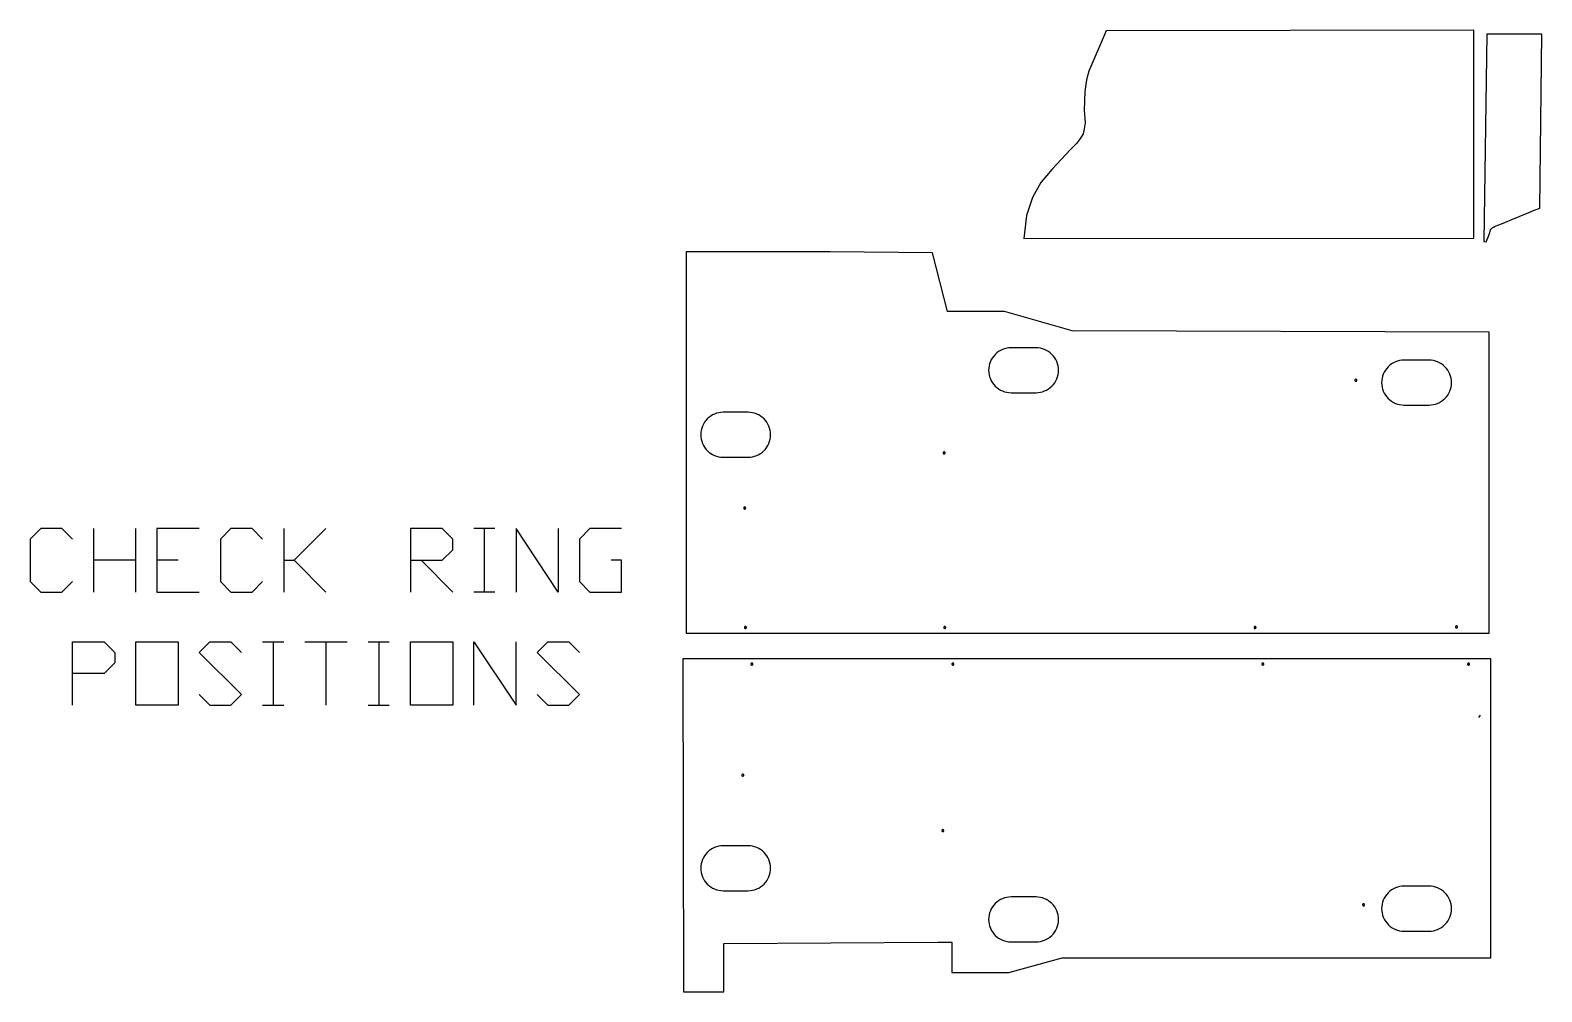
# Model space of a CAD drawing. Extents: x 0 to 7869, y -7620 to 8.
# Drawn here: x 0 to 3029, y -5813 to -3887 of the extents above; entities that cross this region are included whole.
import ezdxf

# ---------------------------------------------------------------- set-up
doc = ezdxf.new("R2010")
doc.units = 0
doc.layers.add('Default_Layer', color=1, linetype='CONTINUOUS')

msp = doc.modelspace()

# ---------------------------------------------------------------- linework, layer by layer
at = {"layer": 'Default_Layer'}
for points in [[(1991.2, -4303.9), (2893.1, -4303.3), (2893.5, -3886.8), (2156.7, -3887.8), (2121.6, -3968.6), (2116.8, -3986.4), (2113.4, -4009.5), (2112.2, -4046.8), (2114.2, -4072.6), (2112.6, -4084.6), (2110.3, -4094.5), (2105.1, -4103.2), (2097.1, -4113.6), (2085.2, -4126), (2048.1, -4165), (2025.1, -4191.7), (2008.5, -4221.7), (1996.9, -4257.8), (1991.2, -4303.9)], [(2919.1, -3894.7), (2913.6, -4310.4), (2918.2, -4310.5), (2922.5, -4299.2), (2924.4, -4294.2), (2925.4, -4291.3), (2925.7, -4290.6), (2925.8, -4289.8), (2926.2, -4288.3), (2926.4, -4287.5), (2926.5, -4287.2), (2926.6, -4286.8), (2926.8, -4286.5), (2926.9, -4286.1), (2927.1, -4285.8), (2927.3, -4285.5), (2927.6, -4285.2), (2927.9, -4284.9), (2928.2, -4284.5), (2928.6, -4284.2), (2929, -4283.9), (2929.4, -4283.5), (2930.4, -4282.8), (2931.4, -4282.2), (2932.4, -4281.5), (2933.5, -4280.9), (2934.5, -4280.4), (2934.9, -4280.2), (2935.6, -4279.8), (2937.9, -4278.9), (2941.2, -4277.5), (2945.5, -4275.7), (2956.4, -4271.3), (2969.6, -4265.9), (2998.9, -4254.1), (3013.1, -4248.3), (3025.6, -4243.2), (3029.4, -3894.4), (2919.1, -3894.7)], [(2923.7, -5094.5), (2923.7, -4491.7), (2088, -4489.2), (1952.4, -4450.6), (1838.6, -4450.6), (1808, -4332.9), (1603.2, -4331), (1314.4, -4331), (1314.4, -5094.5), (2923.7, -5094.5)], [(2654.8, -4587.9), (2654.8, -4588.2), (2654.8, -4588.4), (2654.9, -4588.5), (2654.9, -4588.7), (2655, -4588.9), (2655.1, -4589.1), (2655.2, -4589.2), (2655.4, -4589.4), (2655.5, -4589.5), (2655.7, -4589.6), (2655.8, -4589.7), (2656, -4589.8), (2656.2, -4589.9), (2656.4, -4589.9), (2656.6, -4589.9), (2656.8, -4589.9), (2657, -4589.9), (2657.2, -4589.9), (2657.4, -4589.9), (2657.6, -4589.8), (2657.7, -4589.7), (2657.9, -4589.6), (2658.1, -4589.5), (2658.2, -4589.4), (2658.3, -4589.2), (2658.4, -4589.1), (2658.5, -4588.9), (2658.6, -4588.7), (2658.7, -4588.5), (2658.7, -4588.4), (2658.8, -4588.2), (2658.8, -4587.9), (2658.8, -4587.7), (2658.7, -4587.5), (2658.7, -4587.4), (2658.6, -4587.2), (2658.5, -4587), (2658.4, -4586.8), (2658.3, -4586.7), (2658.2, -4586.5), (2658.1, -4586.4), (2657.9, -4586.3), (2657.7, -4586.2), (2657.6, -4586.1), (2657.4, -4586), (2657.2, -4586), (2657, -4586), (2656.8, -4585.9), (2656.6, -4586), (2656.4, -4586), (2656.2, -4586), (2656, -4586.1), (2655.8, -4586.2), (2655.7, -4586.3), (2655.5, -4586.4), (2655.4, -4586.5), (2655.2, -4586.7), (2655.1, -4586.8), (2655, -4587), (2654.9, -4587.2), (2654.9, -4587.4), (2654.8, -4587.5), (2654.8, -4587.7), (2654.8, -4587.9)], [(1829.6, -4733.6), (1829.6, -4733.9), (1829.6, -4734.1), (1829.7, -4734.2), (1829.8, -4734.4), (1829.8, -4734.6), (1829.9, -4734.8), (1830.1, -4734.9), (1830.2, -4735.1), (1830.3, -4735.2), (1830.5, -4735.3), (1830.6, -4735.4), (1830.8, -4735.5), (1831, -4735.6), (1831.2, -4735.6), (1831.4, -4735.6), (1831.6, -4735.6), (1831.8, -4735.6), (1832, -4735.6), (1832.2, -4735.6), (1832.4, -4735.5), (1832.6, -4735.4), (1832.7, -4735.3), (1832.9, -4735.2), (1833, -4735.1), (1833.1, -4734.9), (1833.3, -4734.8), (1833.4, -4734.6), (1833.4, -4734.4), (1833.5, -4734.2), (1833.6, -4734.1), (1833.6, -4733.9), (1833.6, -4733.6), (1833.6, -4733.4), (1833.6, -4733.2), (1833.5, -4733.1), (1833.4, -4732.9), (1833.4, -4732.7), (1833.3, -4732.5), (1833.1, -4732.4), (1833, -4732.2), (1832.9, -4732.1), (1832.7, -4732), (1832.6, -4731.9), (1832.4, -4731.8), (1832.2, -4731.7), (1832, -4731.7), (1831.8, -4731.7), (1831.6, -4731.6), (1831.4, -4731.7), (1831.2, -4731.7), (1831, -4731.7), (1830.8, -4731.8), (1830.6, -4731.9), (1830.5, -4732), (1830.3, -4732.1), (1830.2, -4732.2), (1830.1, -4732.4), (1829.9, -4732.5), (1829.8, -4732.7), (1829.8, -4732.9), (1829.7, -4733.1), (1829.6, -4733.2), (1829.6, -4733.4), (1829.6, -4733.6)], [(1429.9, -4844), (1429.9, -4844.3), (1429.9, -4844.5), (1430, -4844.6), (1430, -4844.8), (1430.1, -4845), (1430.2, -4845.2), (1430.3, -4845.3), (1430.4, -4845.5), (1430.6, -4845.6), (1430.7, -4845.7), (1430.9, -4845.8), (1431.1, -4845.9), (1431.3, -4846), (1431.5, -4846), (1431.7, -4846), (1431.9, -4846), (1432.1, -4846), (1432.3, -4846), (1432.5, -4846), (1432.6, -4845.9), (1432.8, -4845.8), (1433, -4845.7), (1433.1, -4845.6), (1433.3, -4845.5), (1433.4, -4845.3), (1433.5, -4845.2), (1433.6, -4845), (1433.7, -4844.8), (1433.8, -4844.6), (1433.8, -4844.5), (1433.9, -4844.3), (1433.9, -4844), (1433.9, -4843.8), (1433.8, -4843.6), (1433.8, -4843.5), (1433.7, -4843.3), (1433.6, -4843.1), (1433.5, -4842.9), (1433.4, -4842.8), (1433.3, -4842.6), (1433.1, -4842.5), (1433, -4842.4), (1432.8, -4842.3), (1432.6, -4842.2), (1432.5, -4842.1), (1432.3, -4842.1), (1432.1, -4842.1), (1431.9, -4842), (1431.7, -4842.1), (1431.5, -4842.1), (1431.3, -4842.1), (1431.1, -4842.2), (1430.9, -4842.3), (1430.7, -4842.4), (1430.6, -4842.5), (1430.4, -4842.6), (1430.3, -4842.8), (1430.2, -4842.9), (1430.1, -4843.1), (1430, -4843.3), (1430, -4843.5), (1429.9, -4843.6), (1429.9, -4843.8), (1429.9, -4844)], [(1431.3, -5083.4), (1431.3, -5083.6), (1431.3, -5083.8), (1431.3, -5084), (1431.4, -5084.1), (1431.5, -5084.3), (1431.6, -5084.5), (1431.7, -5084.6), (1431.8, -5084.8), (1432, -5084.9), (1432.1, -5085), (1432.3, -5085.1), (1432.5, -5085.2), (1432.7, -5085.3), (1432.8, -5085.3), (1433, -5085.4), (1433.3, -5085.4), (1433.5, -5085.4), (1433.7, -5085.3), (1433.8, -5085.3), (1434, -5085.2), (1434.2, -5085.1), (1434.4, -5085), (1434.5, -5084.9), (1434.7, -5084.8), (1434.8, -5084.6), (1434.9, -5084.5), (1435, -5084.3), (1435.1, -5084.1), (1435.2, -5084), (1435.2, -5083.8), (1435.2, -5083.6), (1435.3, -5083.4), (1435.2, -5083.2), (1435.2, -5083), (1435.2, -5082.8), (1435.1, -5082.6), (1435, -5082.4), (1434.9, -5082.3), (1434.8, -5082.1), (1434.7, -5082), (1434.5, -5081.8), (1434.4, -5081.7), (1434.2, -5081.6), (1434, -5081.5), (1433.8, -5081.5), (1433.7, -5081.4), (1433.5, -5081.4), (1433.3, -5081.4), (1433, -5081.4), (1432.8, -5081.4), (1432.7, -5081.5), (1432.5, -5081.5), (1432.3, -5081.6), (1432.1, -5081.7), (1432, -5081.8), (1431.8, -5082), (1431.7, -5082.1), (1431.6, -5082.3), (1431.5, -5082.4), (1431.4, -5082.6), (1431.3, -5082.8), (1431.3, -5083), (1431.3, -5083.2), (1431.3, -5083.4)], [(1830.7, -5083.4), (1830.7, -5083.6), (1830.8, -5083.8), (1830.8, -5084), (1830.9, -5084.1), (1831, -5084.3), (1831.1, -5084.5), (1831.2, -5084.6), (1831.3, -5084.8), (1831.5, -5084.9), (1831.6, -5085), (1831.8, -5085.1), (1832, -5085.2), (1832.1, -5085.3), (1832.3, -5085.3), (1832.5, -5085.4), (1832.7, -5085.4), (1832.9, -5085.4), (1833.1, -5085.3), (1833.3, -5085.3), (1833.5, -5085.2), (1833.7, -5085.1), (1833.8, -5085), (1834, -5084.9), (1834.1, -5084.8), (1834.3, -5084.6), (1834.4, -5084.5), (1834.5, -5084.3), (1834.6, -5084.1), (1834.6, -5084), (1834.7, -5083.8), (1834.7, -5083.6), (1834.7, -5083.4), (1834.7, -5083.2), (1834.7, -5083), (1834.6, -5082.8), (1834.6, -5082.6), (1834.5, -5082.4), (1834.4, -5082.3), (1834.3, -5082.1), (1834.1, -5082), (1834, -5081.8), (1833.8, -5081.7), (1833.7, -5081.6), (1833.5, -5081.5), (1833.3, -5081.5), (1833.1, -5081.4), (1832.9, -5081.4), (1832.7, -5081.4), (1832.5, -5081.4), (1832.3, -5081.4), (1832.1, -5081.5), (1832, -5081.5), (1831.8, -5081.6), (1831.6, -5081.7), (1831.5, -5081.8), (1831.3, -5082), (1831.2, -5082.1), (1831.1, -5082.3), (1831, -5082.4), (1830.9, -5082.6), (1830.8, -5082.8), (1830.8, -5083), (1830.7, -5083.2), (1830.7, -5083.4)], [(2452.8, -5083.4), (2452.8, -5083.6), (2452.8, -5083.8), (2452.9, -5084), (2453, -5084.1), (2453, -5084.3), (2453.1, -5084.5), (2453.3, -5084.6), (2453.4, -5084.8), (2453.5, -5084.9), (2453.7, -5085), (2453.9, -5085.1), (2454, -5085.2), (2454.2, -5085.3), (2454.4, -5085.3), (2454.6, -5085.4), (2454.8, -5085.4), (2455, -5085.4), (2455.2, -5085.3), (2455.4, -5085.3), (2455.6, -5085.2), (2455.8, -5085.1), (2455.9, -5085), (2456.1, -5084.9), (2456.2, -5084.8), (2456.4, -5084.6), (2456.5, -5084.5), (2456.6, -5084.3), (2456.7, -5084.1), (2456.7, -5084), (2456.8, -5083.8), (2456.8, -5083.6), (2456.8, -5083.4), (2456.8, -5083.2), (2456.8, -5083), (2456.7, -5082.8), (2456.7, -5082.6), (2456.6, -5082.4), (2456.5, -5082.3), (2456.4, -5082.1), (2456.2, -5082), (2456.1, -5081.8), (2455.9, -5081.7), (2455.8, -5081.6), (2455.6, -5081.5), (2455.4, -5081.5), (2455.2, -5081.4), (2455, -5081.4), (2454.8, -5081.4), (2454.6, -5081.4), (2454.4, -5081.4), (2454.2, -5081.5), (2454, -5081.5), (2453.9, -5081.6), (2453.7, -5081.7), (2453.5, -5081.8), (2453.4, -5082), (2453.3, -5082.1), (2453.1, -5082.3), (2453, -5082.4), (2453, -5082.6), (2452.9, -5082.8), (2452.8, -5083), (2452.8, -5083.2), (2452.8, -5083.4)], [(2856.6, -5082.3), (2856.6, -5082.5), (2856.6, -5082.7), (2856.7, -5082.9), (2856.8, -5083.1), (2856.8, -5083.3), (2856.9, -5083.4), (2857.1, -5083.6), (2857.2, -5083.7), (2857.3, -5083.9), (2857.5, -5084), (2857.6, -5084.1), (2857.8, -5084.2), (2858, -5084.2), (2858.2, -5084.3), (2858.4, -5084.3), (2858.6, -5084.3), (2858.8, -5084.3), (2859, -5084.3), (2859.2, -5084.2), (2859.4, -5084.2), (2859.6, -5084.1), (2859.7, -5084), (2859.9, -5083.9), (2860, -5083.7), (2860.1, -5083.6), (2860.3, -5083.4), (2860.4, -5083.3), (2860.4, -5083.1), (2860.5, -5082.9), (2860.6, -5082.7), (2860.6, -5082.5), (2860.6, -5082.3), (2860.6, -5082.1), (2860.6, -5081.9), (2860.5, -5081.7), (2860.4, -5081.5), (2860.4, -5081.4), (2860.3, -5081.2), (2860.1, -5081), (2860, -5080.9), (2859.9, -5080.8), (2859.7, -5080.6), (2859.6, -5080.5), (2859.4, -5080.5), (2859.2, -5080.4), (2859, -5080.3), (2858.8, -5080.3), (2858.6, -5080.3), (2858.4, -5080.3), (2858.2, -5080.3), (2858, -5080.4), (2857.8, -5080.5), (2857.6, -5080.5), (2857.5, -5080.6), (2857.3, -5080.8), (2857.2, -5080.9), (2857.1, -5081), (2856.9, -5081.2), (2856.8, -5081.4), (2856.8, -5081.5), (2856.7, -5081.7), (2856.6, -5081.9), (2856.6, -5082.1), (2856.6, -5082.3)], [(211.7, -5239.1), (211.7, -5112.1), (296.3, -5112.1), (296.3, -5239.1), (211.7, -5239.1)], [(762, -5239.1), (762, -5112.1), (846.7, -5112.1), (846.7, -5239.1), (762, -5239.1)], [(1308.1, -5146.3), (1309, -5813.2), (1390.3, -5813.2), (1390.3, -5716.8), (1819.2, -5713.9), (1846.8, -5713.9), (1846.8, -5774.3), (1961.6, -5774.3), (2068.1, -5744.9), (2927, -5744.9), (2927, -5146.3), (1308.1, -5146.3)], [(1444.2, -5156.8), (1444.2, -5157), (1444.2, -5157.2), (1444.3, -5157.4), (1444.4, -5157.6), (1444.4, -5157.7), (1444.5, -5157.9), (1444.7, -5158), (1444.8, -5158.2), (1444.9, -5158.3), (1445.1, -5158.4), (1445.2, -5158.5), (1445.4, -5158.6), (1445.6, -5158.7), (1445.8, -5158.7), (1446, -5158.8), (1446.2, -5158.8), (1446.4, -5158.8), (1446.6, -5158.7), (1446.8, -5158.7), (1447, -5158.6), (1447.1, -5158.5), (1447.3, -5158.4), (1447.5, -5158.3), (1447.6, -5158.2), (1447.7, -5158), (1447.9, -5157.9), (1448, -5157.7), (1448, -5157.6), (1448.1, -5157.4), (1448.2, -5157.2), (1448.2, -5157), (1448.2, -5156.8), (1448.2, -5156.6), (1448.2, -5156.4), (1448.1, -5156.2), (1448, -5156), (1448, -5155.8), (1447.9, -5155.7), (1447.7, -5155.5), (1447.6, -5155.4), (1447.5, -5155.2), (1447.3, -5155.1), (1447.1, -5155), (1447, -5154.9), (1446.8, -5154.9), (1446.6, -5154.8), (1446.4, -5154.8), (1446.2, -5154.8), (1446, -5154.8), (1445.8, -5154.8), (1445.6, -5154.9), (1445.4, -5154.9), (1445.2, -5155), (1445.1, -5155.1), (1444.9, -5155.2), (1444.8, -5155.4), (1444.7, -5155.5), (1444.5, -5155.7), (1444.4, -5155.8), (1444.4, -5156), (1444.3, -5156.2), (1444.2, -5156.4), (1444.2, -5156.6), (1444.2, -5156.8)], [(1847.1, -5156.8), (1847.1, -5157), (1847.2, -5157.2), (1847.2, -5157.4), (1847.3, -5157.6), (1847.4, -5157.7), (1847.5, -5157.9), (1847.6, -5158), (1847.7, -5158.2), (1847.8, -5158.3), (1848, -5158.4), (1848.2, -5158.5), (1848.3, -5158.6), (1848.5, -5158.7), (1848.7, -5158.7), (1848.9, -5158.8), (1849.1, -5158.8), (1849.3, -5158.8), (1849.5, -5158.7), (1849.7, -5158.7), (1849.9, -5158.6), (1850.1, -5158.5), (1850.2, -5158.4), (1850.4, -5158.3), (1850.5, -5158.2), (1850.7, -5158), (1850.8, -5157.9), (1850.9, -5157.7), (1851, -5157.6), (1851, -5157.4), (1851.1, -5157.2), (1851.1, -5157), (1851.1, -5156.8), (1851.1, -5156.6), (1851.1, -5156.4), (1851, -5156.2), (1851, -5156), (1850.9, -5155.8), (1850.8, -5155.7), (1850.7, -5155.5), (1850.5, -5155.4), (1850.4, -5155.2), (1850.2, -5155.1), (1850.1, -5155), (1849.9, -5154.9), (1849.7, -5154.9), (1849.5, -5154.8), (1849.3, -5154.8), (1849.1, -5154.8), (1848.9, -5154.8), (1848.7, -5154.8), (1848.5, -5154.9), (1848.3, -5154.9), (1848.2, -5155), (1848, -5155.1), (1847.8, -5155.2), (1847.7, -5155.4), (1847.6, -5155.5), (1847.5, -5155.7), (1847.4, -5155.8), (1847.3, -5156), (1847.2, -5156.2), (1847.2, -5156.4), (1847.1, -5156.6), (1847.1, -5156.8)], [(2468.3, -5156.8), (2468.3, -5157), (2468.4, -5157.2), (2468.4, -5157.4), (2468.5, -5157.6), (2468.6, -5157.7), (2468.7, -5157.9), (2468.8, -5158), (2468.9, -5158.2), (2469.1, -5158.3), (2469.2, -5158.4), (2469.4, -5158.5), (2469.6, -5158.6), (2469.7, -5158.7), (2469.9, -5158.7), (2470.1, -5158.8), (2470.3, -5158.8), (2470.5, -5158.8), (2470.7, -5158.7), (2470.9, -5158.7), (2471.1, -5158.6), (2471.3, -5158.5), (2471.5, -5158.4), (2471.6, -5158.3), (2471.8, -5158.2), (2471.9, -5158), (2472, -5157.9), (2472.1, -5157.7), (2472.2, -5157.6), (2472.2, -5157.4), (2472.3, -5157.2), (2472.3, -5157), (2472.3, -5156.8), (2472.3, -5156.6), (2472.3, -5156.4), (2472.2, -5156.2), (2472.2, -5156), (2472.1, -5155.8), (2472, -5155.7), (2471.9, -5155.5), (2471.8, -5155.4), (2471.6, -5155.2), (2471.5, -5155.1), (2471.3, -5155), (2471.1, -5154.9), (2470.9, -5154.9), (2470.7, -5154.8), (2470.5, -5154.8), (2470.3, -5154.8), (2470.1, -5154.8), (2469.9, -5154.8), (2469.7, -5154.9), (2469.6, -5154.9), (2469.4, -5155), (2469.2, -5155.1), (2469.1, -5155.2), (2468.9, -5155.4), (2468.8, -5155.5), (2468.7, -5155.7), (2468.6, -5155.8), (2468.5, -5156), (2468.4, -5156.2), (2468.4, -5156.4), (2468.3, -5156.6), (2468.3, -5156.8)], [(2880.8, -5156.8), (2880.8, -5157), (2880.8, -5157.2), (2880.8, -5157.4), (2880.9, -5157.6), (2881, -5157.7), (2881.1, -5157.9), (2881.2, -5158), (2881.3, -5158.2), (2881.5, -5158.3), (2881.6, -5158.4), (2881.8, -5158.5), (2882, -5158.6), (2882.2, -5158.7), (2882.4, -5158.7), (2882.6, -5158.8), (2882.8, -5158.8), (2883, -5158.8), (2883.2, -5158.7), (2883.4, -5158.7), (2883.5, -5158.6), (2883.7, -5158.5), (2883.9, -5158.4), (2884, -5158.3), (2884.2, -5158.2), (2884.3, -5158), (2884.4, -5157.9), (2884.5, -5157.7), (2884.6, -5157.6), (2884.7, -5157.4), (2884.7, -5157.2), (2884.7, -5157), (2884.8, -5156.8), (2884.7, -5156.6), (2884.7, -5156.4), (2884.7, -5156.2), (2884.6, -5156), (2884.5, -5155.8), (2884.4, -5155.7), (2884.3, -5155.5), (2884.2, -5155.4), (2884, -5155.2), (2883.9, -5155.1), (2883.7, -5155), (2883.5, -5154.9), (2883.4, -5154.9), (2883.2, -5154.8), (2883, -5154.8), (2882.8, -5154.8), (2882.6, -5154.8), (2882.4, -5154.8), (2882.2, -5154.9), (2882, -5154.9), (2881.8, -5155), (2881.6, -5155.1), (2881.5, -5155.2), (2881.3, -5155.4), (2881.2, -5155.5), (2881.1, -5155.7), (2881, -5155.8), (2880.9, -5156), (2880.8, -5156.2), (2880.8, -5156.4), (2880.8, -5156.6), (2880.8, -5156.8)], [(1426.1, -5379.3), (1426.1, -5379.5), (1426.2, -5379.7), (1426.2, -5379.9), (1426.3, -5380), (1426.4, -5380.2), (1426.5, -5380.4), (1426.6, -5380.5), (1426.7, -5380.7), (1426.8, -5380.8), (1427, -5380.9), (1427.2, -5381), (1427.3, -5381.1), (1427.5, -5381.2), (1427.7, -5381.2), (1427.9, -5381.2), (1428.1, -5381.3), (1428.3, -5381.2), (1428.5, -5381.2), (1428.7, -5381.2), (1428.9, -5381.1), (1429.1, -5381), (1429.2, -5380.9), (1429.4, -5380.8), (1429.5, -5380.7), (1429.7, -5380.5), (1429.8, -5380.4), (1429.9, -5380.2), (1430, -5380), (1430, -5379.9), (1430.1, -5379.7), (1430.1, -5379.5), (1430.1, -5379.3), (1430.1, -5379.1), (1430.1, -5378.9), (1430, -5378.7), (1430, -5378.5), (1429.9, -5378.3), (1429.8, -5378.1), (1429.7, -5378), (1429.5, -5377.8), (1429.4, -5377.7), (1429.2, -5377.6), (1429.1, -5377.5), (1428.9, -5377.4), (1428.7, -5377.3), (1428.5, -5377.3), (1428.3, -5377.3), (1428.1, -5377.3), (1427.9, -5377.3), (1427.7, -5377.3), (1427.5, -5377.3), (1427.3, -5377.4), (1427.2, -5377.5), (1427, -5377.6), (1426.8, -5377.7), (1426.7, -5377.8), (1426.6, -5378), (1426.5, -5378.1), (1426.4, -5378.3), (1426.3, -5378.5), (1426.2, -5378.7), (1426.2, -5378.9), (1426.1, -5379.1), (1426.1, -5379.3)], [(1826.9, -5490.4), (1826.9, -5490.6), (1827, -5490.8), (1827, -5491), (1827.1, -5491.1), (1827.2, -5491.3), (1827.3, -5491.5), (1827.4, -5491.6), (1827.5, -5491.8), (1827.6, -5491.9), (1827.8, -5492), (1828, -5492.1), (1828.1, -5492.2), (1828.3, -5492.3), (1828.5, -5492.3), (1828.7, -5492.4), (1828.9, -5492.4), (1829.1, -5492.4), (1829.3, -5492.3), (1829.5, -5492.3), (1829.7, -5492.2), (1829.9, -5492.1), (1830, -5492), (1830.2, -5491.9), (1830.3, -5491.8), (1830.5, -5491.6), (1830.6, -5491.5), (1830.7, -5491.3), (1830.8, -5491.1), (1830.8, -5491), (1830.9, -5490.8), (1830.9, -5490.6), (1830.9, -5490.4), (1830.9, -5490.2), (1830.9, -5490), (1830.8, -5489.8), (1830.8, -5489.6), (1830.7, -5489.4), (1830.6, -5489.3), (1830.5, -5489.1), (1830.3, -5489), (1830.2, -5488.8), (1830, -5488.7), (1829.9, -5488.6), (1829.7, -5488.5), (1829.5, -5488.5), (1829.3, -5488.4), (1829.1, -5488.4), (1828.9, -5488.4), (1828.7, -5488.4), (1828.5, -5488.4), (1828.3, -5488.5), (1828.1, -5488.5), (1828, -5488.6), (1827.8, -5488.7), (1827.6, -5488.8), (1827.5, -5489), (1827.4, -5489.1), (1827.3, -5489.3), (1827.2, -5489.4), (1827.1, -5489.6), (1827, -5489.8), (1827, -5490), (1826.9, -5490.2), (1826.9, -5490.4)], [(2670.2, -5638.9), (2670.2, -5639.1), (2670.3, -5639.3), (2670.3, -5639.5), (2670.4, -5639.7), (2670.5, -5639.9), (2670.6, -5640), (2670.7, -5640.2), (2670.8, -5640.3), (2671, -5640.5), (2671.1, -5640.6), (2671.3, -5640.7), (2671.5, -5640.8), (2671.6, -5640.8), (2671.8, -5640.9), (2672, -5640.9), (2672.2, -5640.9), (2672.4, -5640.9), (2672.6, -5640.9), (2672.8, -5640.8), (2673, -5640.8), (2673.2, -5640.7), (2673.4, -5640.6), (2673.5, -5640.5), (2673.6, -5640.3), (2673.8, -5640.2), (2673.9, -5640), (2674, -5639.9), (2674.1, -5639.7), (2674.1, -5639.5), (2674.2, -5639.3), (2674.2, -5639.1), (2674.2, -5638.9), (2674.2, -5638.7), (2674.2, -5638.5), (2674.1, -5638.3), (2674.1, -5638.1), (2674, -5638), (2673.9, -5637.8), (2673.8, -5637.6), (2673.6, -5637.5), (2673.5, -5637.4), (2673.4, -5637.3), (2673.2, -5637.2), (2673, -5637.1), (2672.8, -5637), (2672.6, -5637), (2672.4, -5636.9), (2672.2, -5636.9), (2672, -5636.9), (2671.8, -5637), (2671.6, -5637), (2671.5, -5637.1), (2671.3, -5637.2), (2671.1, -5637.3), (2671, -5637.4), (2670.8, -5637.5), (2670.7, -5637.6), (2670.6, -5637.8), (2670.5, -5638), (2670.4, -5638.1), (2670.3, -5638.3), (2670.3, -5638.5), (2670.2, -5638.7), (2670.2, -5638.9)]]:
    msp.add_lwpolyline(points, close=True, dxfattribs=at)
for points in [[(1920.8, -4568, 0.414214), (1965.8, -4613), (2015.8, -4613, 0.414214), (2060.8, -4568, 0.414214), (2015.8, -4523), (1965.8, -4523, 0.414214), (1920.8, -4568)], [(2708.4, -4592.8, 0.414214), (2753.4, -4637.8), (2803.4, -4637.8, 0.414214), (2848.4, -4592.8, 0.414214), (2803.4, -4547.8), (2753.4, -4547.8, 0.414214), (2708.4, -4592.8)], [(1343.8, -4697.3, 0.414214), (1388.8, -4742.3), (1438.8, -4742.3, 0.414214), (1483.8, -4697.3, 0.414214), (1438.8, -4652.3), (1388.8, -4652.3, 0.414214), (1343.8, -4697.3)], [(1343.8, -5565.7, 0.414214), (1388.8, -5610.7), (1438.8, -5610.7, 0.414214), (1483.8, -5565.7, 0.414214), (1438.8, -5520.7), (1388.8, -5520.7, 0.414214), (1343.8, -5565.7)], [(2708.4, -5646.7, 0.414214), (2753.4, -5691.7), (2803.4, -5691.7, 0.414214), (2848.4, -5646.7, 0.414214), (2803.4, -5601.7), (2753.4, -5601.7, 0.414214), (2708.4, -5646.7)], [(1920.8, -5668.3, 0.414214), (1965.8, -5713.3), (2015.8, -5713.3, 0.414214), (2060.8, -5668.3, 0.414214), (2015.8, -5623.3), (1965.8, -5623.3, 0.414214), (1920.8, -5668.3)]]:
    msp.add_lwpolyline(points, format="xyb", close=True, dxfattribs=at)
for points in [[(84.7, -4906.5), (63.5, -4885.3), (21.2, -4885.3), (0, -4906.5), (0, -4991.1), (21.2, -5012.3), (63.5, -5012.3), (84.7, -4991.1)], [(127, -4885.3), (127, -5012.3)], [(211.7, -5012.3), (211.7, -4885.3)], [(338.7, -4885.3), (254, -4885.3), (254, -5012.3), (338.7, -5012.3)], [(465.7, -4906.5), (444.5, -4885.3), (402.2, -4885.3), (381, -4906.5), (381, -4991.1), (402.2, -5012.3), (444.5, -5012.3), (465.7, -4991.1)], [(508, -4885.3), (508, -5012.3)], [(508, -4948.8), (529.2, -4948.8), (592.7, -4885.3)], [(762, -4948.8), (825.5, -4948.8), (846.7, -4927.6), (846.7, -4906.5), (825.5, -4885.3), (762, -4885.3), (762, -5012.3)], [(931.3, -4885.3), (889, -4885.3)], [(910.2, -5012.3), (910.2, -4885.3)], [(1058.3, -4885.3), (1058.3, -5012.3), (973.7, -4885.3), (973.7, -5012.3)], [(1185.3, -4885.3), (1121.8, -4885.3), (1100.7, -4906.5), (1100.7, -4991.1), (1121.8, -5012.3), (1185.3, -5012.3), (1185.3, -4948.8), (1164.2, -4948.8)], [(211.7, -4948.8), (127, -4948.8)], [(296.3, -4948.8), (254, -4948.8)], [(592.7, -5012.3), (529.2, -4948.8)], [(846.7, -5012.3), (783.2, -4948.8)], [(931.3, -5012.3), (889, -5012.3)], [(84.7, -5239.1), (84.7, -5112.1), (148.2, -5112.1), (169.3, -5133.2), (169.3, -5154.4), (148.2, -5175.6), (84.7, -5175.6)], [(338.7, -5217.9), (359.8, -5239.1), (402.2, -5239.1), (423.3, -5217.9), (338.7, -5133.2), (359.8, -5112.1), (402.2, -5112.1), (423.3, -5133.2)], [(465.7, -5112.1), (508, -5112.1)], [(486.8, -5112.1), (486.8, -5239.1)], [(550.3, -5112.1), (635, -5112.1)], [(592.7, -5112.1), (592.7, -5239.1)], [(677.3, -5112.1), (719.7, -5112.1)], [(698.5, -5112.1), (698.5, -5239.1)], [(889, -5239.1), (889, -5112.1), (973.7, -5239.1), (973.7, -5112.1)], [(1016, -5217.9), (1037.2, -5239.1), (1079.5, -5239.1), (1100.7, -5217.9), (1016, -5133.2), (1037.2, -5112.1), (1079.5, -5112.1), (1100.7, -5133.2)], [(465.7, -5239.1), (508, -5239.1)], [(677.3, -5239.1), (719.7, -5239.1)], [(2905.6, -5259), (2902.6, -5263.7)]]:
    msp.add_lwpolyline(points, dxfattribs=at)

doc.saveas('drawing.dxf')
